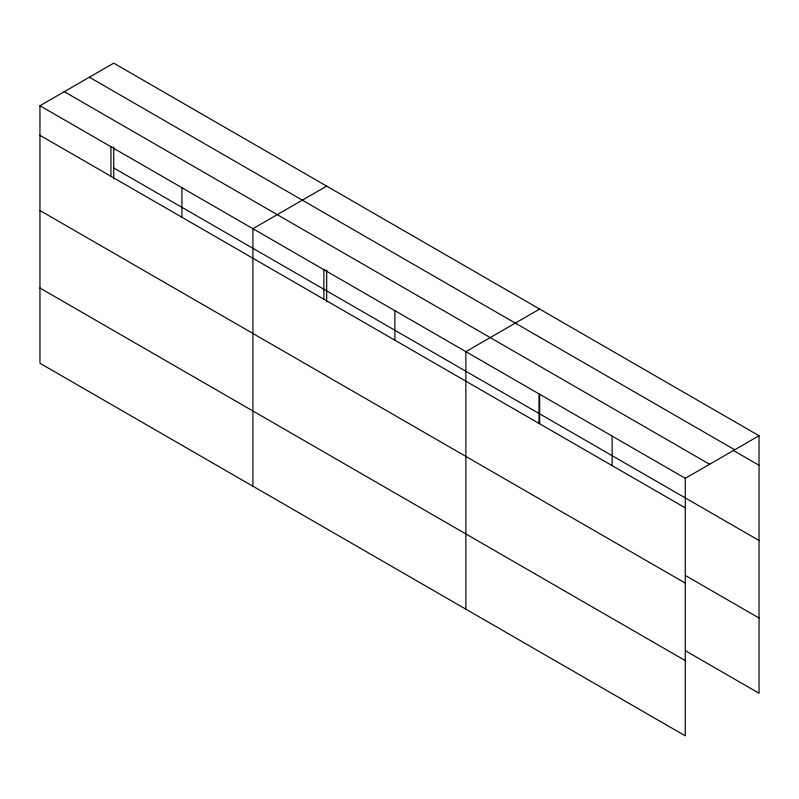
<?xml version="1.0" encoding="UTF-8"?>
<svg xmlns="http://www.w3.org/2000/svg" width="799" height="799" viewBox="0 0 799 799"><rect width="100%" height="100%" fill="white"/><g stroke="black" fill="none" stroke-linecap="round" stroke-linejoin="round"><path stroke-width="1.2" d="M113.718 179.006L113.718 146.966M39.95 105.748L685.282 478.321L685.282 735.839L39.95 363.265L39.95 105.748L113.718 63.161L759.05 435.735L759.05 693.252L685.912 651.025M326.681 186.107L252.913 228.694L252.913 486.211M539.635 309.063L465.867 351.65L465.867 609.168M685.282 478.321L759.05 435.735M89.378 77.213L734.71 449.787M733.232 450.376L759.05 465.278M64.29 91.695L709.622 464.269M113.718 167.93L759.05 540.504M39.95 135.291L685.282 507.864M685.912 575.799L759.05 618.017M39.95 210.517L685.282 583.1M39.95 288.03L685.282 660.613M612.144 436.104L612.144 465.637M539.635 394.097L539.635 423.67M539.005 393.877L539.005 423.42M394.886 310.661L394.886 340.204M326.681 269.912L326.681 301.952M323.895 269.682L323.895 299.226M181.922 187.715L181.922 217.258M110.941 146.736L110.941 176.269"/></g></svg>
